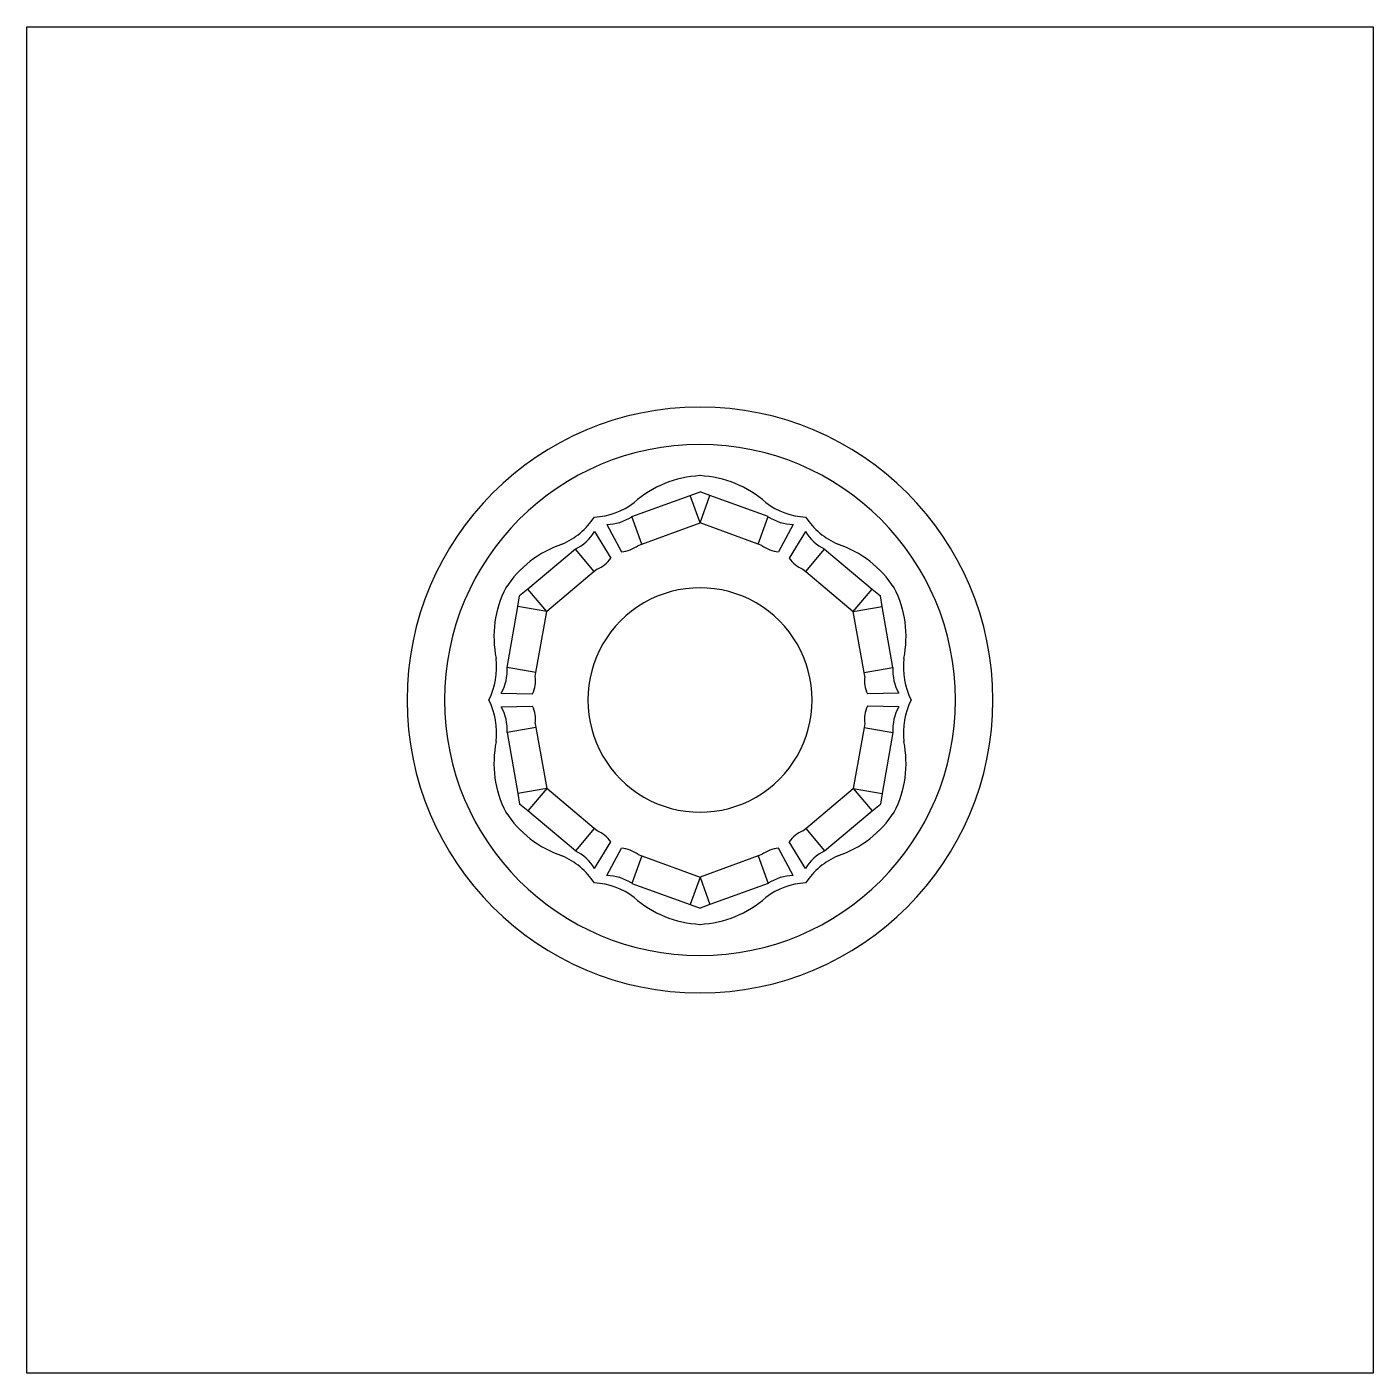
# Model space of a CAD drawing. Extents: x -54 to 54, y -54 to 54.
import ezdxf

# ---------------------------------------------------------------- set-up
doc = ezdxf.new("R2010")
doc.units = 0
doc.layers.add('default', color=7, linetype='CONTINUOUS')

msp = doc.modelspace()

# ---------------------------------------------------------------- linework, layer by layer
at = {"layer": 'default'}
for p, q in [((-54, -54), (-54, 54)), ((-54, 54), (54, 54)), ((54, 54), (54, -54)), ((-5.47, 14.71), (-0.8, 16.41)), ((-0.8, 16.41), (0, 16.7)), ((0, 14.21), (-0.8, 16.41)), ((0.8, 16.41), (0, 16.7)), ((0, 14.21), (0.8, 16.41)), ((5.47, 14.71), (0.8, 16.41)), ((-7.48, 14.09), (-6.29, 11.89)), ((-4.67, 12.5), (-5.47, 14.71)), ((-4.67, 12.5), (0, 14.21)), ((4.67, 12.5), (0, 14.21)), ((4.67, 12.5), (5.47, 14.71)), ((7.48, 14.09), (6.29, 11.89)), ((-8.46, 13.53), (-7.16, 11.39)), ((8.46, 13.53), (7.16, 11.39)), ((-10, 12.09), (-13.81, 8.9)), ((-8.49, 10.3), (-10, 12.09)), ((-4.97, 12.39), (-4.67, 12.5)), ((4.97, 12.39), (4.67, 12.5)), ((8.49, 10.3), (10, 12.09)), ((10, 12.09), (13.81, 8.9)), ((-8.49, 10.3), (-12.3, 7.1)), ((-8.25, 10.5), (-8.49, 10.3)), ((8.25, 10.5), (8.49, 10.3)), ((8.49, 10.3), (12.3, 7.1)), ((-13.81, 8.9), (-14.47, 8.35)), ((-12.3, 7.1), (-13.81, 8.9)), ((12.3, 7.1), (13.81, 8.9)), ((13.81, 8.9), (14.47, 8.35)), ((-14.61, 7.51), (-14.47, 8.35)), ((14.61, 7.51), (14.47, 8.35)), ((-15.47, 2.61), (-14.61, 7.51)), ((-12.3, 7.1), (-14.61, 7.51)), ((-13.16, 2.21), (-12.3, 7.1)), ((12.3, 7.1), (14.61, 7.51)), ((13.16, 2.21), (12.3, 7.1)), ((15.47, 2.61), (14.61, 7.51)), ((-13.16, 2.21), (-15.47, 2.61)), ((-13.22, 1.89), (-13.16, 2.21)), ((13.16, 2.21), (15.47, 2.61)), ((13.22, 1.89), (13.16, 2.21)), ((-15.94, 0.56), (-13.45, 0.5)), ((15.94, 0.56), (13.45, 0.5)), ((-15.94, -0.56), (-13.45, -0.5)), ((15.94, -0.56), (13.45, -0.5)), ((-13.22, -1.89), (-13.16, -2.21)), ((13.22, -1.89), (13.16, -2.21)), ((-13.16, -2.21), (-15.47, -2.61)), ((-15.47, -2.61), (-14.61, -7.51)), ((-13.16, -2.21), (-12.3, -7.1)), ((13.16, -2.21), (12.3, -7.1)), ((13.16, -2.21), (15.47, -2.61)), ((15.47, -2.61), (14.61, -7.51)), ((-12.3, -7.1), (-14.61, -7.51)), ((-14.61, -7.51), (-14.47, -8.35)), ((-12.3, -7.1), (-13.81, -8.9)), ((-8.49, -10.3), (-12.3, -7.1)), ((8.49, -10.3), (12.3, -7.1)), ((12.3, -7.1), (13.81, -8.9)), ((12.3, -7.1), (14.61, -7.51)), ((14.61, -7.51), (14.47, -8.35)), ((-13.81, -8.9), (-14.47, -8.35)), ((13.81, -8.9), (14.47, -8.35)), ((-10, -12.09), (-13.81, -8.9)), ((10, -12.09), (13.81, -8.9)), ((-8.49, -10.3), (-10, -12.09)), ((-8.25, -10.5), (-8.49, -10.3)), ((8.25, -10.5), (8.49, -10.3)), ((8.49, -10.3), (10, -12.09)), ((-8.46, -13.53), (-7.16, -11.39)), ((8.46, -13.53), (7.16, -11.39)), ((-7.48, -14.09), (-6.29, -11.89)), ((-4.67, -12.5), (-5.47, -14.71)), ((-4.97, -12.39), (-4.67, -12.5)), ((-4.67, -12.5), (0, -14.21)), ((4.67, -12.5), (0, -14.21)), ((4.97, -12.39), (4.67, -12.5)), ((4.67, -12.5), (5.47, -14.71)), ((7.48, -14.09), (6.29, -11.89)), ((-5.47, -14.71), (-0.8, -16.41)), ((0, -14.21), (-0.8, -16.41)), ((0, -14.21), (0.8, -16.41)), ((5.47, -14.71), (0.8, -16.41)), ((-0.8, -16.41), (0, -16.7)), ((0.8, -16.41), (0, -16.7)), ((54, -54), (-54, -54))]:
    msp.add_line(p, q, dxfattribs=at)
for centre, radius, start, end in [((0, 0), 23.5, 0, 180), ((0, 0), 20.5, 0, 180), ((0.45, 9.34), 8.67, 93.0056, 131.4588), ((-0.45, 9.34), 8.67, 48.5412, 86.9944), ((-8.81, 20.52), 5.86, 273.2872, 306.9334), ((8.81, 20.52), 5.86, 233.0666, 266.7128), ((-13.37, 17.89), 5.86, 293.0666, 326.7128), ((-7.5, 17.72), 3.63, 270.2745, 303.9207), ((7.5, 17.72), 3.63, 236.0793, 269.7255), ((13.37, 17.89), 5.86, 213.2872, 246.9334), ((-11.6, 15.36), 3.63, 296.0793, 329.7255), ((11.6, 15.36), 3.63, 210.2745, 243.9207), ((-8.31, 4.28), 8.67, 108.5412, 146.9944), ((-6.46, 14.33), 2.44, 273.888, 307.5342), ((6.46, 14.33), 2.44, 232.4658, 266.112), ((8.31, 4.28), 8.67, 33.0056, 71.4588), ((-9.18, 12.75), 2.44, 292.4658, 326.112), ((9.18, 12.75), 2.44, 213.888, 247.5342), ((-7.86, 5.06), 8.67, 153.0056, 191.4588), ((0, 0), 9, 60, 120), ((7.86, 5.06), 8.67, 348.5412, 26.9944), ((0, 0), 9, 120, 180), ((0, 0), 9, 0, 60), ((-22.18, 2.63), 5.86, 333.2872, 6.9334), ((22.18, 2.63), 5.86, 173.0666, 206.7128), ((-19.1, 2.36), 3.63, 330.2745, 3.9207), ((19.1, 2.36), 3.63, 176.0793, 209.7255), ((-15.63, 1.57), 2.44, 333.888, 7.5342), ((15.63, 1.57), 2.44, 172.4658, 206.112), ((0, 0), 23.5, 180, 0), ((0, 0), 20.5, 180, 0), ((-22.18, -2.63), 5.86, 353.0666, 26.7128), ((0, 0), 9, 180, 240), ((0, 0), 9, 300, 0), ((-19.1, -2.36), 3.63, 356.0793, 29.7255), ((-15.63, -1.57), 2.44, 352.4658, 26.112), ((15.63, -1.57), 2.44, 153.888, 187.5342), ((19.1, -2.36), 3.63, 150.2745, 183.9207), ((22.18, -2.63), 5.86, 153.2872, 186.9334), ((-7.86, -5.06), 8.67, 168.5412, 206.9944), ((7.86, -5.06), 8.67, 333.0056, 11.4588), ((0, 0), 9, 240, 300), ((-8.31, -4.28), 8.67, 213.0056, 251.4588), ((8.31, -4.28), 8.67, 288.5412, 326.9944), ((-9.18, -12.75), 2.44, 33.888, 67.5342), ((9.18, -12.75), 2.44, 112.4658, 146.112), ((-13.37, -17.89), 5.86, 33.2872, 66.9334), ((-11.6, -15.36), 3.63, 30.2745, 63.9207), ((-6.46, -14.33), 2.44, 52.4658, 86.112), ((6.46, -14.33), 2.44, 93.888, 127.5342), ((11.6, -15.36), 3.63, 116.0793, 149.7255), ((13.37, -17.89), 5.86, 113.0666, 146.7128), ((-8.81, -20.52), 5.86, 53.0666, 86.7128), ((-7.5, -17.72), 3.63, 56.0793, 89.7255), ((8.81, -20.52), 5.86, 93.2872, 126.9334), ((7.5, -17.72), 3.63, 90.2745, 123.9207), ((0.45, -9.34), 8.67, 228.5412, 266.9944), ((-0.45, -9.34), 8.67, 273.0056, 311.4588)]:
    msp.add_arc(centre, radius, start, end, dxfattribs=at)

doc.saveas('drawing.dxf')
